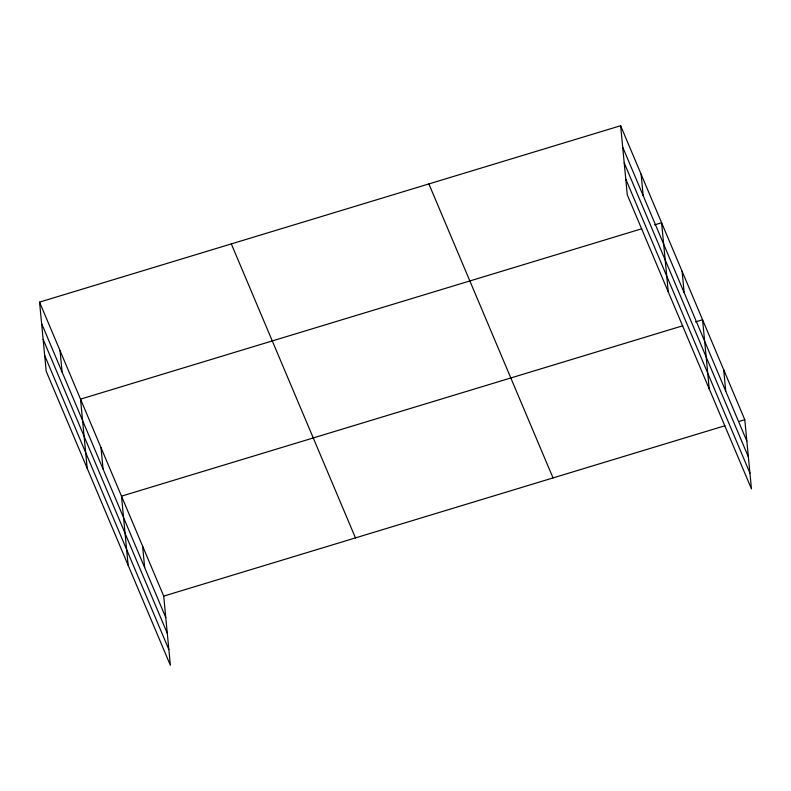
<?xml version="1.0" encoding="UTF-8"?>
<svg xmlns="http://www.w3.org/2000/svg" width="791" height="791" viewBox="0 0 791 791"><rect width="100%" height="100%" fill="white"/><g stroke="black" fill="none" stroke-linecap="round" stroke-linejoin="round"><path stroke-width="1.19" d="M39.55 302.122L163.707 596.107L170.372 665.28L46.214 371.286L39.55 302.122L620.628 125.72L744.786 419.714L751.45 488.878L627.293 194.893L620.628 125.72M641.728 228.777L80.524 399.139L87.178 468.302M654.592 224.871L661.602 222.736L668.266 291.909M682.702 325.793L121.498 496.155L128.152 565.318M695.566 321.888L702.576 319.752L709.24 388.925M163.707 596.107L724.912 425.746M738.942 421.484L744.786 419.714M622.695 147.146L746.852 441.131M624.218 162.897L748.365 456.891M625.78 179.132L749.937 473.127M428.88 183.927L553.028 477.922M231.308 243.905L355.466 537.9M41.616 323.539L165.774 617.534M43.129 339.299L167.287 633.284M44.692 355.535L168.849 649.52M723.686 369.733L725.743 391.159M682.089 271.244L684.156 292.67M641.115 174.228L643.182 195.654M142.598 546.136L144.664 567.552M101.011 447.647L103.067 469.063M60.037 350.631L62.103 372.047"/></g></svg>
